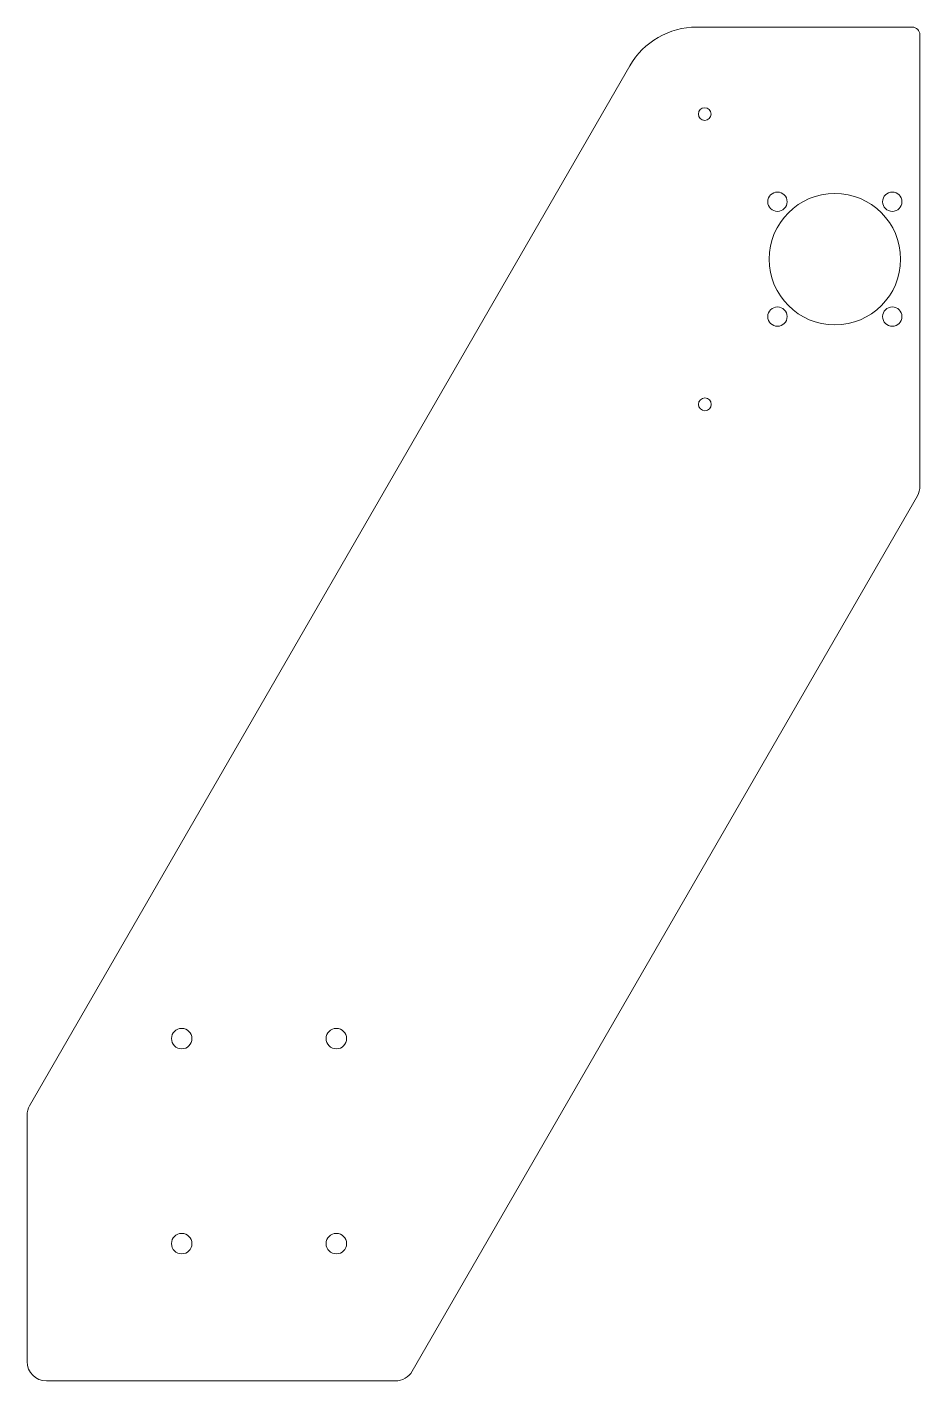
# Model space of a CAD drawing. Header units: millimetres. Extents: x 0 to 231, y 0 to 350.
import ezdxf

# ---------------------------------------------------------------- set-up
doc = ezdxf.new("R2010")
doc.units = ezdxf.units.MM

msp = doc.modelspace()

# ---------------------------------------------------------------- linework, layer by layer
at = {"color": 7, "linetype": 'Continuous', "lineweight": 15}
for p, q in [((228.94, 350), (173.21, 350)), ((230.94, 231.34), (230.94, 348)), ((155.88, 340), (0.67, 71.16)), ((99.59, 2.5), (230.27, 228.84)), ((0, 68.66), (0, 5)), ((5, 0), (95.26, 0))]:
    msp.add_line(p, q, dxfattribs=at)
for centre, radius in [((175.29, 327.51), 1.65), ((194.09, 304.85), 2.5), ((208.94, 290), 17), ((223.79, 304.85), 2.5), ((194.09, 275.15), 2.5), ((223.79, 275.15), 2.5), ((175.31, 252.47), 1.65), ((40, 88.5), 2.65), ((80, 88.5), 2.65), ((40, 35.5), 2.65), ((80, 35.5), 2.65)]:
    msp.add_circle(centre, radius, dxfattribs=at)
for centre, radius, start, end in [((173.21, 330), 20, 90, 150), ((228.94, 348), 2, 0, 90), ((225.94, 231.34), 5, 330, 360), ((5, 68.66), 5, 150, 180), ((5, 5), 5, 180, 270), ((95.26, 5), 5, 270, 330)]:
    msp.add_arc(centre, radius, start, end, dxfattribs=at)

doc.saveas('drawing.dxf')
